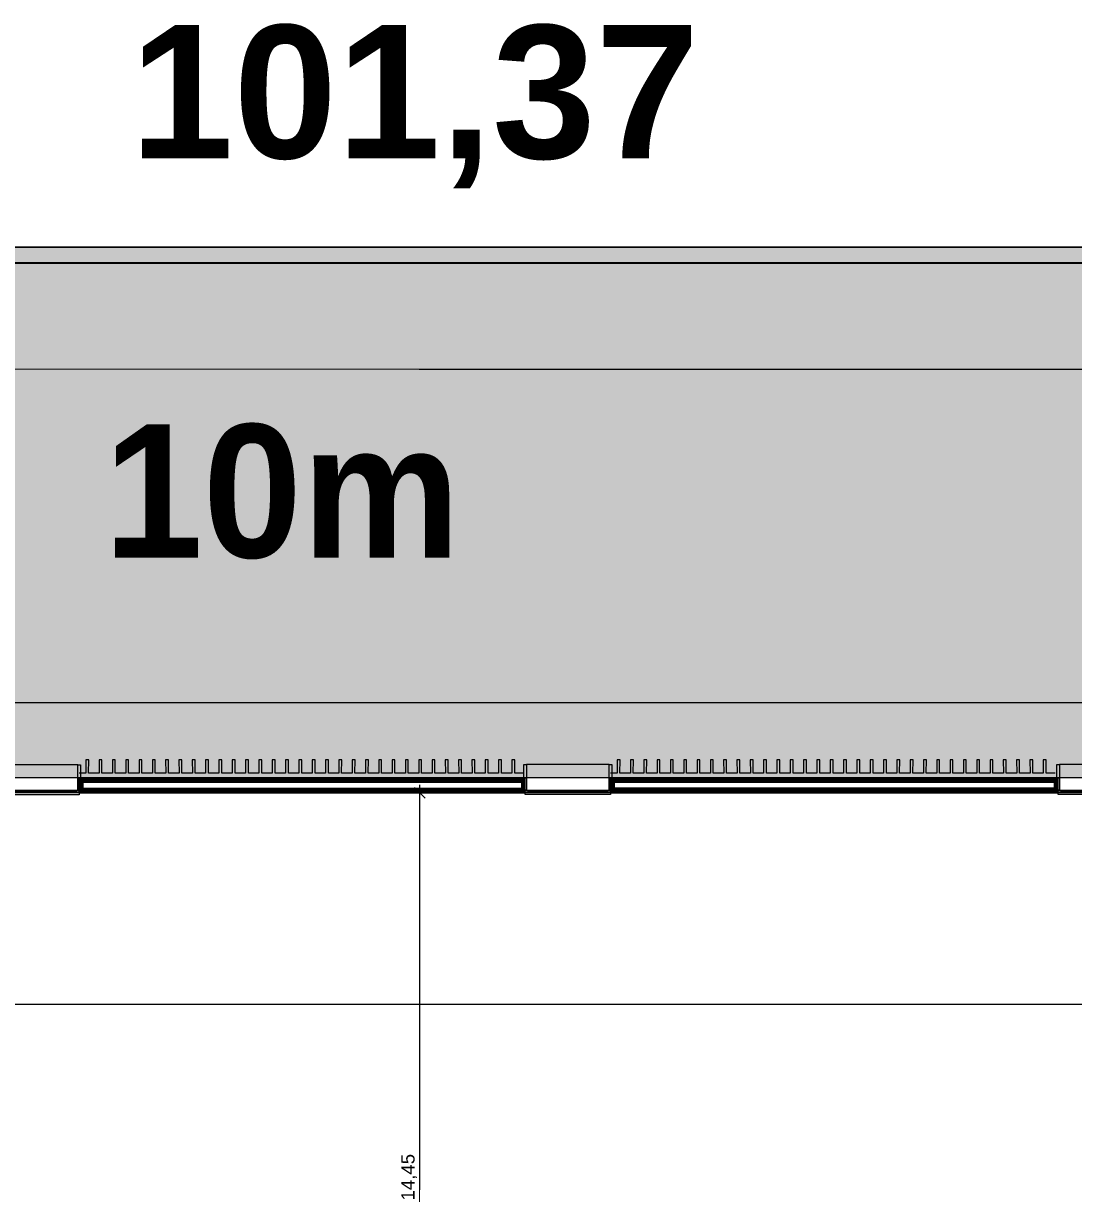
# Model space of a CAD drawing. Header units: millimetres. Extents: x -284281 to 1648660, y -821378 to -151356.
# Drawn here: x 196087 to 215810, y -180983 to -159236 of the extents above; entities that cross this region are included whole.
import ezdxf

# ---------------------------------------------------------------- set-up
doc = ezdxf.new("R2010")
doc.units = ezdxf.units.MM
doc.header["$MEASUREMENT"] = 0
doc.set_wipeout_variables(frame=1)
doc.linetypes.add('Traits', pattern=[282.222223, 141.111112, -141.111112])
doc.linetypes.add('Wipeout_Contour', pattern=[1000, 0, -1000])
for name, color, linetype in [('Cotations - 1_100', 7, 'Continuous'), ('Divers - Dessin général', 7, 'Continuous'), ('Fenêtres ARCHICAD', 7, 'Continuous'), ('Hachure', 7, 'Continuous'), ('Nouveau_0', 7, 'Continuous'), ('Sols_ Dalles', 7, 'Continuous'), ('TopoAlt', 7, 'Continuous')]:
    doc.layers.add(name, color=color, linetype=linetype)
doc.styles.add('STYLE_GENERE_2', font='arial.ttf')
doc.styles.add('STYLE_GENERE_3', font='arialbd.ttf')
doc.styles.add('STYLE_GENERE_4', font='AGENCYB.TTF')
doc.dimstyles.new('STYLE_GENERE__1', dxfattribs={"dimtxt": 250, "dimasz": 190, "dimexe": 0.18, "dimexo": 0.0625, "dimgap": 0, "dimtad": 1, "dimtih": 1, "dimtoh": 1, "dimlfac": 0.001, "dimzin": 0, "dimdsep": 46, "dimtxsty": 'STYLE_GENERE_2', "dimblk": 'ARROWHEAD_6', "dimblk1": 'ARROWHEAD_6', "dimblk2": 'ARROWHEAD_6', "dimcen": 0.09, "dimse1": 1, "dimse2": 1, "dimclrd": 7, "dimclre": 7, "dimclrt": 7, "dimazin": 0, "dimtfac": 1, "dimtdec": 4, "dimtmove": 0, "dimatfit": 3, "dimfxl": 1, "dimtolj": 1, "dimtzin": 0, "dimarcsym": 0})
doc.dimstyles.new('STYLE_GENERE__2', dxfattribs={"dimtxt": 250, "dimasz": 190, "dimexe": 0.18, "dimexo": 0.0625, "dimgap": 0, "dimtad": 1, "dimlfac": 0.001, "dimzin": 0, "dimdsep": 46, "dimtxsty": 'STYLE_GENERE_2', "dimblk": 'ARROWHEAD_6', "dimblk1": 'ARROWHEAD_6', "dimblk2": 'ARROWHEAD_6', "dimcen": 0.09, "dimse1": 1, "dimse2": 1, "dimclrd": 7, "dimclre": 7, "dimclrt": 7, "dimazin": 0, "dimtfac": 1, "dimtdec": 4, "dimtmove": 0, "dimatfit": 3, "dimfxl": 1, "dimtolj": 1, "dimtzin": 0, "dimarcsym": 0})
pattern_1 = [(45, (0, 175), (-55.68466, 55.68466), [0, -52.5, 0, -78.75]), (110, (175, 175), (74.000794, 26.934086), [0, -38.5, 0, -66.5])]
pattern_2 = [(45, (0, 0), (-7.0710678, 7.0710678), [])]

# ---------------------------------------------------------------- blocks, each defined once
blk = doc.blocks.new('Dalle_15_1', base_point=(153176, -163719))
at = {"linetype": 'Continuous', "lineweight": 0, "true_color": 0x90b349}
blk.add_hatch(color=55, dxfattribs=at).paths.add_polyline_path([(153176, -163719), (153156, -271725), (155117, -271706), (155135, -165720), (251905, -165737), (251887, -265587), (253887, -265588), (253906, -163738)])
at = {"color": 7, "linetype": 'Continuous', "lineweight": 5, "flags": 128}
blk.add_lwpolyline([(153176, -163719), (153156, -271725), (155117, -271706), (155135, -165720), (251905, -165737), (251887, -265587), (253887, -265588), (253906, -163738)], close=True, dxfattribs=at)
blk = doc.blocks.new('Fenêtre 25')
at = {"layer": 'Fenêtres ARCHICAD', "color": 7, "linetype": 'Continuous', "lineweight": 5}
for p, q in [((-800, 0), (-800, 33)), ((-800, 33), (800, 33)), ((800, 33), (800, 0)), ((-800, -30), (800, -30)), ((-800, -280), (-800, -50)), ((-800, -50), (-775, -50)), ((-800, -195), (-800, -265)), ((-800, -195), (-800, -265)), ((-800, -195), (-800, -265)), ((-800, -195), (-800, -265)), ((-775, -50), (-775, -280)), ((775, -280), (775, -50)), ((775, -50), (800, -50)), ((800, -50), (800, -280)), ((800, -195), (800, -265)), ((800, -195), (800, -265)), ((800, -195), (800, -265)), ((800, -195), (800, -265)), ((-825, -530), (-825, -280)), ((-825, -280), (-775, -280)), ((-825, -280), (-800, -280)), ((-825, -280), (-800, -280)), ((-800, -265), (-800, -280)), ((-800, -265), (-800, -280)), ((-775, -280), (-800, -280)), ((-775, -280), (-775, -530)), ((800, -280), (775, -280)), ((775, -280), (825, -280)), ((775, -530), (775, -280)), ((800, -265), (800, -280)), ((800, -265), (800, -280)), ((800, -280), (825, -280)), ((800, -280), (825, -280)), ((825, -280), (825, -530)), ((-775, -530), (-825, -530)), ((-775, -530), (775, -530)), ((825, -530), (775, -530))]:
    blk.add_line(p, q, dxfattribs=at)
at = {"layer": 'Fenêtres ARCHICAD', "color": 7, "linetype": 'Traits', "lineweight": 5}
blk.add_line((-800, 0), (800, 0), dxfattribs=at)
at = {"color": 254, "linetype": 'Wipeout_Contour', "lineweight": 0, "ltscale": 3003.33026}
blk.add_wipeout([(-750, 0), (-750, -50), (750, -50), (750, 0)], dxfattribs=at).dxf.layer = 'Fenêtres ARCHICAD'
at = {"layer": 'Fenêtres ARCHICAD', "color": 7, "linetype": 'Continuous', "lineweight": 5}
for p, q in [((-800, 0), (-750, 0)), ((-800, 0), (-800, -15)), ((-800, 0), (-800, -15)), ((-750, 0), (-750, -50)), ((-750, 0), (750, 0)), ((750, -50), (750, 0)), ((750, 0), (800, 0)), ((800, 0), (800, -15)), ((800, 0), (800, -15)), ((-800, -15), (-800, -50)), ((-800, -15), (-800, -50)), ((-750, -50), (-800, -50)), ((-800, -50), (-800, -85)), ((-800, -50), (-800, -85)), ((-800, -85), (-800, -195)), ((-800, -85), (-800, -195)), ((-800, -85), (-800, -195)), ((-800, -85), (-800, -195)), ((-750, -25), (750, -25)), ((750, -50), (-750, -50)), ((800, -50), (750, -50)), ((800, -15), (800, -50)), ((800, -15), (800, -50)), ((800, -50), (800, -85)), ((800, -50), (800, -85)), ((800, -85), (800, -195)), ((800, -85), (800, -195)), ((800, -85), (800, -195)), ((800, -85), (800, -195))]:
    blk.add_line(p, q, dxfattribs=at)
blk = doc.blocks.new('Mur_1_1', base_point=(162861, -173411))
at = {"color": 254, "linetype": 'Wipeout_Contour', "lineweight": 0, "ltscale": 1062911.19601366}
blk.add_wipeout([(197139, -173404), (197139, -173419), (205514, -173418), (205514, -173403)], dxfattribs=at)
at = {"color": 254, "linetype": 'Wipeout_Contour', "lineweight": 0, "ltscale": 1093482.542551744}
blk.add_wipeout([(207114, -173402), (207114, -173417), (215514, -173416), (215514, -173401)], dxfattribs=at)
at = {"linetype": 'Continuous', "lineweight": 5, "true_color": 0x5f5f5f}
h = blk.add_hatch(dxfattribs=at)
h.set_pattern_fill('ENDUIT_0001', color=251, style=0, pattern_type=2)
h.set_pattern_definition(pattern_1)
h.paths.add_polyline_path([(197139, -173404), (197139, -173419), (205514, -173418), (205514, -173403)])
h = blk.add_hatch(dxfattribs=at)
h.set_pattern_fill('ENDUIT_0001', color=251, style=0, pattern_type=2)
h.set_pattern_definition(pattern_1)
h.paths.add_polyline_path([(207114, -173402), (207114, -173417), (215514, -173416), (215514, -173401)])
at = {"color": 254, "linetype": 'Wipeout_Contour', "lineweight": 0, "ltscale": 1063021.257097758}
blk.add_wipeout([(197139, -173419), (197209, -173489), (205444, -173488), (205514, -173418)], dxfattribs=at)
at = {"color": 254, "linetype": 'Wipeout_Contour', "lineweight": 0, "ltscale": 1093589.574565493}
blk.add_wipeout([(207114, -173417), (207184, -173487), (215444, -173486), (215514, -173416)], dxfattribs=at)
at = {"linetype": 'Continuous', "lineweight": 5, "true_color": 0x5f5f5f}
h = blk.add_hatch(dxfattribs=at)
h.set_pattern_fill('BRIQUES_TERRE_CUITE__INT_97', color=251, style=0, pattern_type=2)
h.set_pattern_definition(pattern_2)
h.paths.add_polyline_path([(197139, -173419), (197209, -173489), (205444, -173488), (205514, -173418)])
h = blk.add_hatch(dxfattribs=at)
h.set_pattern_fill('BRIQUES_TERRE_CUITE__INT_97', color=251, style=0, pattern_type=2)
h.set_pattern_definition(pattern_2)
h.paths.add_polyline_path([(207114, -173417), (207184, -173487), (215444, -173486), (215514, -173416)])
at = {"color": 254, "linetype": 'Wipeout_Contour', "lineweight": 0, "ltscale": 1063255.415114869}
blk.add_wipeout([(197209, -173489), (197209, -173599), (205444, -173598), (205444, -173488)], dxfattribs=at)
at = {"color": 254, "linetype": 'Wipeout_Contour', "lineweight": 0, "ltscale": 1093817.236168705}
blk.add_wipeout([(207184, -173487), (207184, -173597), (215444, -173596), (215444, -173486)], dxfattribs=at)
at = {"color": 254, "linetype": 'Wipeout_Contour', "lineweight": 0, "ltscale": 1063603.489862173}
blk.add_wipeout([(205514, -173668), (197139, -173669), (197139, -173684), (205514, -173683)], dxfattribs=at)
at = {"color": 254, "linetype": 'Wipeout_Contour', "lineweight": 0, "ltscale": 1094155.492555853}
blk.add_wipeout([(215514, -173666), (207114, -173667), (207114, -173682), (215514, -173681)], dxfattribs=at)
at = {"linetype": 'Continuous', "lineweight": 5, "true_color": 0x5f5f5f}
h = blk.add_hatch(dxfattribs=at)
h.set_pattern_fill('ENDUIT_0001', color=251, style=0, pattern_type=2)
h.set_pattern_definition(pattern_1)
h.paths.add_polyline_path([(205514, -173668), (197139, -173669), (197139, -173684), (205514, -173683)])
h = blk.add_hatch(dxfattribs=at)
h.set_pattern_fill('ENDUIT_0001', color=251, style=0, pattern_type=2)
h.set_pattern_definition(pattern_1)
h.paths.add_polyline_path([(215514, -173666), (207114, -173667), (207114, -173682), (215514, -173681)])
at = {"color": 254, "linetype": 'Wipeout_Contour', "lineweight": 0, "ltscale": 1063492.427078148}
blk.add_wipeout([(205514, -173598), (197139, -173599), (197139, -173669), (205514, -173668)], dxfattribs=at)
at = {"color": 254, "linetype": 'Wipeout_Contour', "lineweight": 0, "ltscale": 1094047.53148523}
blk.add_wipeout([(215514, -173596), (207114, -173597), (207114, -173667), (215514, -173666)], dxfattribs=at)
at = {"linetype": 'Continuous', "lineweight": 5, "true_color": 0x5f5f5f}
h = blk.add_hatch(dxfattribs=at)
h.set_pattern_fill('BRIQUES_TERRE_CUITE__INT_97', color=251, style=0, pattern_type=2)
h.set_pattern_definition(pattern_2)
h.paths.add_polyline_path([(205514, -173598), (197139, -173599), (197139, -173669), (205514, -173668)])
h = blk.add_hatch(dxfattribs=at)
h.set_pattern_fill('BRIQUES_TERRE_CUITE__INT_97', color=251, style=0, pattern_type=2)
h.set_pattern_definition(pattern_2)
h.paths.add_polyline_path([(215514, -173596), (207114, -173597), (207114, -173667), (215514, -173666)])
at = {"color": 254, "linetype": 'Wipeout_Contour', "lineweight": 0, "ltscale": 1050631.983273027}
blk.add_wipeout([(197209, -173489), (197139, -173419), (197139, -173599), (197209, -173599)], dxfattribs=at)
at = {"color": 254, "linetype": 'Wipeout_Contour', "lineweight": 0, "ltscale": 1075789.783057983}
blk.add_wipeout([(205444, -173488), (205444, -173598), (205514, -173598), (205514, -173418)], dxfattribs=at)
at = {"color": 254, "linetype": 'Wipeout_Contour', "lineweight": 0, "ltscale": 1080901.178041523}
blk.add_wipeout([(207184, -173487), (207114, -173417), (207114, -173597), (207184, -173597)], dxfattribs=at)
at = {"color": 254, "linetype": 'Wipeout_Contour', "lineweight": 0, "ltscale": 1106646.625288181}
blk.add_wipeout([(215444, -173486), (215444, -173596), (215514, -173596), (215514, -173416)], dxfattribs=at)
at = {"linetype": 'Continuous', "lineweight": 5, "true_color": 0x5f5f5f}
h = blk.add_hatch(dxfattribs=at)
h.set_pattern_fill('BRIQUES_TERRE_CUITE__INT_97', color=251, style=0, pattern_type=2)
h.set_pattern_definition(pattern_2)
h.paths.add_polyline_path([(197209, -173489), (197139, -173419), (197139, -173599), (197209, -173599)])
h = blk.add_hatch(dxfattribs=at)
h.set_pattern_fill('BRIQUES_TERRE_CUITE__INT_97', color=251, style=0, pattern_type=2)
h.set_pattern_definition(pattern_2)
h.paths.add_polyline_path([(205444, -173488), (205444, -173598), (205514, -173598), (205514, -173418)])
h = blk.add_hatch(dxfattribs=at)
h.set_pattern_fill('BRIQUES_TERRE_CUITE__INT_97', color=251, style=0, pattern_type=2)
h.set_pattern_definition(pattern_2)
h.paths.add_polyline_path([(207184, -173487), (207114, -173417), (207114, -173597), (207184, -173597)])
h = blk.add_hatch(dxfattribs=at)
h.set_pattern_fill('BRIQUES_TERRE_CUITE__INT_97', color=251, style=0, pattern_type=2)
h.set_pattern_definition(pattern_2)
h.paths.add_polyline_path([(215444, -173486), (215444, -173596), (215514, -173596), (215514, -173416)])
at = {"color": 7, "linetype": 'Continuous', "lineweight": 5}
for p, q in [((197164, -173404), (197139, -173404)), ((197139, -173419), (197139, -173404)), ((205514, -173418), (197139, -173419)), ((197139, -173489), (197139, -173419)), ((197139, -173489), (197139, -173419)), ((197139, -173599), (197139, -173489)), ((197139, -173599), (197139, -173489)), ((205444, -173488), (197209, -173489)), ((197209, -173489), (197209, -173599)), ((205444, -173488), (205444, -173598)), ((205514, -173403), (205489, -173403)), ((205514, -173418), (205514, -173403)), ((205514, -173488), (205514, -173418)), ((205514, -173488), (205514, -173418)), ((205514, -173598), (205514, -173488)), ((205514, -173598), (205514, -173488)), ((207139, -173402), (207114, -173402)), ((207114, -173417), (207114, -173402)), ((215514, -173416), (207114, -173417)), ((207114, -173487), (207114, -173417)), ((207114, -173487), (207114, -173417)), ((207114, -173597), (207114, -173487)), ((207114, -173597), (207114, -173487)), ((215444, -173486), (207184, -173487)), ((207184, -173487), (207184, -173597)), ((215444, -173486), (215444, -173596)), ((215514, -173401), (215489, -173401)), ((215514, -173416), (215514, -173401)), ((215514, -173486), (215514, -173416)), ((215514, -173486), (215514, -173416)), ((215514, -173596), (215514, -173486)), ((215514, -173596), (215514, -173486)), ((197139, -173634), (197139, -173599)), ((197139, -173669), (197139, -173634)), ((197139, -173669), (205514, -173668)), ((197139, -173684), (197139, -173669)), ((205444, -173598), (197209, -173599)), ((205514, -173633), (205514, -173598)), ((205514, -173668), (205514, -173633)), ((205514, -173683), (205514, -173668)), ((207114, -173632), (207114, -173597)), ((207114, -173667), (207114, -173632)), ((207114, -173667), (215514, -173666)), ((207114, -173682), (207114, -173667)), ((215444, -173596), (207184, -173597)), ((215514, -173631), (215514, -173596)), ((215514, -173666), (215514, -173631)), ((215514, -173681), (215514, -173666))]:
    blk.add_line(p, q, dxfattribs=at)
at = {"color": 7, "linetype": 'Continuous', "lineweight": 5, "flags": 128}
for points in [[(205514, -173403), (197139, -173404)], [(215514, -173401), (207114, -173402)], [(197139, -173684), (205514, -173683)], [(207114, -173682), (215514, -173681)]]:
    blk.add_lwpolyline(points, dxfattribs=at)
at = {"layer": 'Fenêtres ARCHICAD', "color": 7, "linetype": 'Continuous', "lineweight": 5, "zscale": 1000, "rotation": 180.0105654490006}
for p in [(196339, -173684), (206314, -173683), (216314, -173681)]:
    blk.add_blockref('Fenêtre 25', p, dxfattribs=at)
blk = doc.blocks.new('Mur_53_1', base_point=(152836, -163438))
at = {"layer": 'TopoAlt', "color": 211, "linetype": 'Continuous', "lineweight": 5, "true_color": 0xfe55ff, "flags": 128}
for points in [[(254206, -163438), (153136, -163438)], [(153136, -163738), (253906, -163738)]]:
    blk.add_lwpolyline(points, dxfattribs=at)
blk = doc.blocks.new('Tôle profilée 25')
at = {"color": 7, "linetype": 'Continuous', "lineweight": 5}
for p, q in [((0, 8347.3), (0, 8176.5)), ((-250, 8177.5), (-250, 8150)), ((0, 8176.5), (-250, 8177.5)), ((-250, 8150), (-250, 8122.5)), ((-250, 8122.5), (0, 8123.5)), ((0, 8123.5), (0, 7926.5)), ((-250, 7927.5), (-250, 7900)), ((0, 7926.5), (-250, 7927.5)), ((-250, 7900), (-250, 7872.5)), ((-250, 7872.5), (0, 7873.5)), ((0, 7873.5), (0, 7676.5)), ((-250, 7677.5), (-250, 7650)), ((0, 7676.5), (-250, 7677.5)), ((-250, 7650), (-250, 7622.5)), ((-250, 7622.5), (0, 7623.5)), ((0, 7623.5), (0, 7426.5)), ((-250, 7427.5), (-250, 7400)), ((0, 7426.5), (-250, 7427.5)), ((-250, 7400), (-250, 7372.5)), ((-250, 7372.5), (0, 7373.5)), ((-250, 7177.5), (-250, 7150)), ((0, 7176.5), (-250, 7177.5)), ((0, 7373.5), (0, 7176.5)), ((-250, 7150), (-250, 7122.5)), ((-250, 7122.5), (0, 7123.5)), ((0, 7123.5), (0, 6926.5)), ((-250, 6927.5), (-250, 6900)), ((0, 6926.5), (-250, 6927.5)), ((-250, 6900), (-250, 6872.5)), ((-250, 6872.5), (0, 6873.5)), ((0, 6873.5), (0, 6676.5)), ((-250, 6677.5), (-250, 6650)), ((0, 6676.5), (-250, 6677.5)), ((-250, 6650), (-250, 6622.5)), ((-250, 6622.5), (0, 6623.5)), ((0, 6623.5), (0, 6426.5)), ((-250, 6427.5), (-250, 6400)), ((0, 6426.5), (-250, 6427.5)), ((-250, 6400), (-250, 6372.5)), ((-250, 6372.5), (0, 6373.5)), ((0, 6373.5), (0, 6176.5)), ((-250, 6177.5), (-250, 6150)), ((0, 6176.5), (-250, 6177.5)), ((-250, 6150), (-250, 6122.5)), ((-250, 6122.5), (0, 6123.5)), ((0, 6123.5), (0, 5926.5)), ((-250, 5927.5), (-250, 5900)), ((0, 5926.5), (-250, 5927.5)), ((-250, 5900), (-250, 5872.5)), ((-250, 5872.5), (0, 5873.5)), ((0, 5873.5), (0, 5676.5)), ((-250, 5677.5), (-250, 5650)), ((0, 5676.5), (-250, 5677.5)), ((-250, 5650), (-250, 5622.5)), ((-250, 5622.5), (0, 5623.5)), ((0, 5623.5), (0, 5426.5)), ((-250, 5427.5), (-250, 5400)), ((0, 5426.5), (-250, 5427.5)), ((-250, 5400), (-250, 5372.5)), ((-250, 5372.5), (0, 5373.5)), ((0, 5373.5), (0, 5176.5)), ((-250, 5177.5), (-250, 5150)), ((0, 5176.5), (-250, 5177.5)), ((-250, 5150), (-250, 5122.5)), ((-250, 5122.5), (0, 5123.5)), ((0, 5123.5), (0, 4926.5)), ((-250, 4927.5), (-250, 4900)), ((0, 4926.5), (-250, 4927.5)), ((-250, 4900), (-250, 4872.5)), ((-250, 4872.5), (0, 4873.5)), ((0, 4873.5), (0, 4676.5)), ((-250, 4677.5), (-250, 4650)), ((0, 4676.5), (-250, 4677.5)), ((-250, 4650), (-250, 4622.5)), ((-250, 4622.5), (0, 4623.5)), ((0, 4623.5), (0, 4426.5)), ((-250, 4427.5), (-250, 4400)), ((0, 4426.5), (-250, 4427.5)), ((-250, 4400), (-250, 4372.5)), ((-250, 4372.5), (0, 4373.5)), ((0, 4373.5), (0, 4176.5)), ((-250, 4177.5), (-250, 4150)), ((0, 4176.5), (-250, 4177.5)), ((-250, 4150), (-250, 4122.5)), ((-250, 4122.5), (0, 4123.5)), ((-250, 3927.5), (-250, 3900)), ((0, 3926.5), (-250, 3927.5)), ((0, 4123.5), (0, 3926.5)), ((-250, 3900), (-250, 3872.5)), ((-250, 3872.5), (0, 3873.5)), ((0, 3873.5), (0, 3676.5)), ((-250, 3677.5), (-250, 3650)), ((0, 3676.5), (-250, 3677.5)), ((-250, 3650), (-250, 3622.5)), ((-250, 3622.5), (0, 3623.5)), ((0, 3623.5), (0, 3426.5)), ((-250, 3427.5), (-250, 3400)), ((0, 3426.5), (-250, 3427.5)), ((-250, 3400), (-250, 3372.5)), ((-250, 3372.5), (0, 3373.5)), ((0, 3373.5), (0, 3176.5)), ((-250, 3177.5), (-250, 3150)), ((0, 3176.5), (-250, 3177.5)), ((-250, 3150), (-250, 3122.5)), ((-250, 3122.5), (0, 3123.5)), ((0, 3123.5), (0, 2926.5)), ((-250, 2927.5), (-250, 2900)), ((0, 2926.5), (-250, 2927.5)), ((-250, 2900), (-250, 2872.5)), ((-250, 2872.5), (0, 2873.5)), ((0, 2873.5), (0, 2676.5)), ((-250, 2677.5), (-250, 2650)), ((0, 2676.5), (-250, 2677.5)), ((-250, 2650), (-250, 2622.5)), ((-250, 2622.5), (0, 2623.5)), ((0, 2623.5), (0, 2426.5)), ((-250, 2427.5), (-250, 2400)), ((0, 2426.5), (-250, 2427.5)), ((-250, 2400), (-250, 2372.5)), ((-250, 2372.5), (0, 2373.5)), ((-250, 2177.5), (-250, 2150)), ((0, 2176.5), (-250, 2177.5)), ((0, 2373.5), (0, 2176.5)), ((-250, 2150), (-250, 2122.5)), ((-250, 2122.5), (0, 2123.5)), ((0, 2123.5), (0, 1926.5)), ((-250, 1927.5), (-250, 1900)), ((0, 1926.5), (-250, 1927.5)), ((-250, 1900), (-250, 1872.5)), ((-250, 1872.5), (0, 1873.5)), ((0, 1873.5), (0, 1676.5)), ((-250, 1677.5), (-250, 1650)), ((0, 1676.5), (-250, 1677.5)), ((-250, 1650), (-250, 1622.5)), ((-250, 1622.5), (0, 1623.5)), ((0, 1623.5), (0, 1426.5)), ((-250, 1427.5), (-250, 1400)), ((0, 1426.5), (-250, 1427.5)), ((-250, 1400), (-250, 1372.5)), ((-250, 1372.5), (0, 1373.5)), ((0, 1373.5), (0, 1176.5)), ((-250, 1177.5), (-250, 1150)), ((0, 1176.5), (-250, 1177.5)), ((-250, 1150), (-250, 1122.5)), ((-250, 1122.5), (0, 1123.5)), ((0, 1123.5), (0, 926.5)), ((-250, 927.5), (-250, 900)), ((0, 926.5), (-250, 927.5)), ((-250, 900), (-250, 872.5)), ((-250, 872.5), (0, 873.5)), ((0, 873.5), (0, 676.5)), ((-250, 677.5), (-250, 650)), ((0, 676.5), (-250, 677.5)), ((-250, 650), (-250, 622.5)), ((-250, 622.5), (0, 623.5)), ((0, 623.5), (0, 426.5)), ((-250, 427.5), (-250, 400)), ((0, 426.5), (-250, 427.5)), ((-250, 400), (-250, 372.5)), ((-250, 372.5), (0, 373.5)), ((0, 373.5), (0, 176.5)), ((-250, 177.5), (-250, 150)), ((0, 176.5), (-250, 177.5)), ((-250, 150), (-250, 122.5)), ((-250, 122.5), (0, 123.5)), ((0, 123.5), (0, 0))]:
    blk.add_line(p, q, dxfattribs=at)
blk = doc.blocks.new('*D468')
at = {"layer": 'Cotations - 1_100', "color": 7, "linetype": 'Continuous', "lineweight": 5, "transparency": 16777216}
for p, q in [((163141, -177833), (163141, -177458)), ((218926, -177833), (218926, -177458)), ((163241, -177546), (163041, -177746)), ((163141, -177646), (218926, -177646)), ((219026, -177546), (218826, -177746))]:
    blk.add_line(p, q, dxfattribs=at)
at = {"layer": 'Cotations - 1_100', "color": 7, "lineweight": 5, "transparency": 16777216, "char_height": 250, "attachment_point": 7, "style": 'STYLE_GENERE_2'}
for s, insert in [('\\A1;{\\pql;\\fArial|b0|i0|c0|p38;55,78}', (190273, -177596)), ('\\A1;{\\pql;\\fArial|b0|i0|c0|p38;0,58}', (218160, -177596))]:
    blk.add_mtext(s, dxfattribs=dict(at, insert=insert))
blk = doc.blocks.new('ARROWHEAD_6')
at = {"color": 0, "linetype": 'Continuous', "lineweight": 0}
for p, q in [((0, 0), (-1, 0)), ((-0.5, -0.5), (0.5, 0.5))]:
    blk.add_line(p, q, dxfattribs=at)
blk = doc.blocks.new('*D489')
at = {"layer": 'Cotations - 1_100', "color": 7, "linetype": 'Continuous', "lineweight": 5, "transparency": 16777216}
for p, q in [((203531, -173683), (203531, -173533)), ((203718, -173683), (203343, -173683)), ((203631, -173783), (203431, -173583)), ((203531, -188131), (203531, -173683)), ((203431, -188031), (203631, -188231)), ((203718, -188131), (203343, -188131)), ((203531, -188281), (203531, -188131))]:
    blk.add_line(p, q, dxfattribs=at)
at = {"layer": 'Cotations - 1_100', "color": 7, "lineweight": 5, "transparency": 16777216, "insert": (203481, -181334), "char_height": 250, "attachment_point": 7, "rotation": 90, "style": 'STYLE_GENERE_2'}
blk.add_mtext('\\A1;{\\pql;\\fArial|b0|i0|c0|p38;14,45}', dxfattribs=at)

msp = doc.modelspace()

# ---------------------------------------------------------------- hatches: boundary and pattern name
at = {"linetype": 'Continuous', "lineweight": 0, "true_color": 0x6f6f6f}
h = msp.add_hatch(color=8, dxfattribs=at)
h.paths.add_polyline_path([(141848.4421, -295062.57111), (269220.82107, -293826.86817), (269220.82107, -270902.73426), (268763.04853, -270902.73426), (254213.59981, -271040.57524), (254213.59981, -163437.63526), (153156.19977, -163437.63526), (153156.19977, -271040.57524), (153182.9625, -271040.57014), (153183.14559, -272000.51417, -0.4094273642), (149183.68145, -275935.04226), (141848.4421, -275935.04226)])
h.paths.add_polyline_path([(158435.58359, -260639.95299), (155145.58359, -260639.95299), (155145.58359, -248364.9528), (155145.58359, -243089.97435), (155145.58359, -242189.97435), (158435.58359, -242189.97435)], flags=0)
h.paths.add_polyline_path([(161503.43335, -171995.57011), (161503.43335, -193810.57122), (161503.43335, -230015.57011), (161503.43335, -260810.57129), (196775.04197, -260810.57129), (196775.04197, -222495.57011), (186955.54197, -222495.57011), (186955.54197, -218295.57011), (196754.55038, -218295.57011), (196754.55038, -208495.57004), (196754.55038, -204495.57011), (193355.54197, -204495.57011), (193355.54197, -195161.53481), (195576.03357, -195161.53481), (195576.03357, -189810.57129), (217850.06795, -189810.57129), (217850.06795, -262266.88531), (245610.04479, -262266.88531), (245610.04479, -253395.57129), (245626.03357, -253395.57129), (246426.03357, -253395.57129), (247826.03357, -253395.57129), (247826.03357, -248005.57129), (247826.03357, -246605.57129), (245626.03357, -246605.57129), (245610.04479, -246605.57129), (245610.04479, -171995.57011), (212806.27958, -171995.57011)], flags=0)
h.paths.add_polyline_path([(162737.04244, -269433.91257, -0.0903186603), (162858.77258, -268727.62319, -0.2014487277), (163912.63869, -267592.73981, -0.1042114453), (164718.00561, -267415.05524), (165317.97869, -267409.37112, -0.1040446075), (166125.35422, -267571.24421, -0.2382554567), (167284.25653, -268953.31764, -0.0551886218), (167336.83602, -269390.33428), (167338.93075, -269611.43843), (167351.04633, -270890.26697), (167092.5827, -271892.76052, -0.2679491924), (165370.08316, -272909.1243), (164770.11009, -272914.80843, -0.1937174639), (163379.25202, -272370.18517, -0.0705687558), (163028.66346, -271931.26196, -0.1316524976), (162751.25276, -270933.84526)], flags=0)
h.paths.add_polyline_path([(175327.75206, -275599.00212, -0.4157910988), (173316.98603, -273599.0311), (173316.98603, -273452.05237), (173330.48786, -267377.82411, -0.3805567013), (175316.98603, -265609.82626), (175394.71409, -265609.82626), (175394.71409, -270609.82626), (190394.71409, -270609.82626), (190394.71409, -265609.82626), (195356.19118, -265609.82626, -0.4142135624), (196856.19118, -267109.82626), (196856.19118, -273660.69924, -0.3455016121), (195137.28541, -275433.43196)], flags=0)
h.paths.add_polyline_path([(205510.09252, -271504.08297, -0.1344739343), (205230.94767, -270484.93746), (205230.94767, -268984.93746, -0.4142135624), (207230.94767, -266984.93746), (207830.94767, -266984.93746, -0.4142135624), (209830.94767, -268984.93746), (209830.94767, -270484.93746, -0.1288203455), (209574.03043, -271465.58136, -0.2709362909), (207830.94767, -272484.93746), (207230.94767, -272484.93746, -0.2649799965)], flags=0)
h.paths.add_polyline_path([(217862.68721, -273329.32486), (217869.94938, -267730.33623, -0.0985615086), (218100.71805, -266943.72092), (218117.68082, -266951.54513, -0.2588490016), (219955.479, -265605.82722), (219953.14148, -265587.29374), (220637.56856, -265587.29374), (220637.56856, -265687.29374), (220637.56856, -270687.29374), (250537.56856, -270687.29374), (250537.56856, -265687.29374), (252208.00356, -265687.29374), (254186.29382, -265687.29374), (254186.29382, -267687.29374), (254186.29382, -271062.25464, 0.001345761), (254186.3228, -271073.02067), (254197.20856, -273095.23292, -0.4142135624), (252208.00356, -275105.96997), (243484.53401, -275105.96997, -0.0051889555), (243431.43827, -275116.10287), (235447.992, -275196.19066), (220071.01237, -275253.23979, -0.3865533313), (217873.0891, -273475.38502, -0.0251892193)], flags=0)
at = {"linetype": 'Continuous', "lineweight": 0, "true_color": 0x90b349}
msp.add_hatch(color=55, dxfattribs=at).paths.add_polyline_path([(153135.73629, -163719.4882), (153116.29773, -271660.98042), (155116.2977, -271661.34059), (155135.37608, -165719.84833), (251905.26212, -165737.27506), (251887.35693, -265587.29374), (253887.35689, -265587.6539), (253905.62225, -163737.63526)])
at = {"layer": 'Sols_ Dalles', "linetype": 'Continuous', "lineweight": 0, "true_color": 0x2e271c}
msp.add_hatch(color=250, dxfattribs=at).paths.add_polyline_path([(161503.43335, -171995.57011), (161503.43335, -230015.57011), (161503.43335, -260810.57129), (196775.04197, -260810.57129), (196775.04197, -260795.57129), (196775.04197, -258649.98223), (196775.04197, -258010.55782), (196775.04197, -222495.57011), (186955.54197, -222495.57011), (186955.54197, -218295.57011), (196754.55038, -218295.57011), (196754.55038, -204495.57011), (193355.54197, -204495.57011), (193355.54197, -195161.53481), (195576.03357, -195161.53481), (195576.03357, -189810.57129), (217805.54197, -189810.57129), (217805.54197, -253395.57011), (217805.54197, -253415.57129), (219205.54197, -253415.57129), (219205.54197, -253395.57011), (219205.54197, -188410.57129), (191955.54197, -188410.57129), (191955.54197, -190035.07573), (194140.4759, -190023.06089), (194160.9675, -193749.51998), (191976.03357, -193761.53481), (191955.54197, -200380.57011), (191955.54197, -205895.57011), (195354.55038, -205895.57011), (195354.55038, -216895.57011), (185555.54197, -216895.57011), (185555.54197, -223895.57011), (195354.55038, -223895.57011), (195354.55038, -258649.98223), (195354.55038, -259410.57129), (163990.22193, -259410.57129), (162860.68142, -259410.57129), (162860.68142, -231415.57011), (162860.68142, -173395.57011), (244226.03357, -173395.57011), (244226.03357, -248005.57129), (245626.03357, -248005.57129), (246426.03357, -248005.57129), (246426.03357, -251817.03038), (245610.04479, -251817.03038), (244211.03357, -251817.03038), (244211.03357, -253395.57129), (246426.03357, -253395.57129), (247826.03357, -253395.57129), (247826.03357, -248005.57129), (247826.03357, -246605.57129), (245626.03357, -246605.57129), (245626.03357, -171995.57011)])

# ---------------------------------------------------------------- linework, layer by layer
at = {"color": 9, "linetype": 'Continuous', "lineweight": 5}
msp.add_lwpolyline([(149183.68145, -275935.04226), (141848.4421, -275935.04226), (141848.4421, -295062.57111), (269220.82107, -293826.86817), (269220.82107, -270902.73426), (268763.04853, -270902.73426), (254213.59981, -271040.57524), (254213.59981, -163437.63526), (153163.039, -163437.63526), (153163.039, -271040.57524), (153156.19977, -271040.57524), (153156.38287, -272000.51928), (153183.14559, -272000.51417, -0.4094273642)], format="xyb", close=True, dxfattribs=at)
at = {"color": 7, "linetype": 'Continuous', "lineweight": 5}
msp.add_lwpolyline([(153135.73629, -163719.4882), (153116.29773, -271660.98042), (155116.2977, -271661.34059), (155135.37608, -165719.84833), (251905.26212, -165737.27506), (251887.35693, -265587.29374), (253887.35689, -265587.6539), (253905.62225, -163737.63526)], close=True, dxfattribs=at)
at = {"layer": 'Sols_ Dalles', "color": 250, "linetype": 'Continuous', "lineweight": 5, "true_color": 0x1f1f1f}
for points in [[(245626.03357, -253415.57129), (245626.03357, -171995.57011), (161503.43335, -171995.57011), (161503.43335, -230015.57011), (161503.43335, -260810.57129)], [(162860.68142, -259410.57129), (162860.68142, -231415.57011), (162860.68142, -173395.57011), (244226.03357, -173395.57011), (244226.03357, -253415.57129)]]:
    msp.add_lwpolyline(points, dxfattribs=at)
at = {"layer": 'TopoAlt', "color": 211, "linetype": 'Continuous', "lineweight": 5, "true_color": 0xfe55ff}
for points in [[(254205.67628, -163437.63526), (153135.6758, -163437.63526)], [(153135.73302, -163737.63526), (253905.62225, -163737.63526)]]:
    msp.add_lwpolyline(points, dxfattribs=at)

# ---------------------------------------------------------------- block references
at = {"color": 7, "linetype": 'Continuous', "lineweight": 5}
msp.add_blockref('Dalle_15_1', (153175.74676, -163719.4954), dxfattribs=at)
at = {"layer": 'TopoAlt', "color": 211, "lineweight": 5, "true_color": 0xfe55ff}
msp.add_blockref('Mur_53_1', (152835.67579, -163437.63526), dxfattribs=at)

# ---------------------------------------------------------------- texts
at = {"layer": 'Cotations - 1_100', "color": 14, "linetype": 'Continuous', "lineweight": 5, "true_color": 0x990000, "insert": (198094.74292, -159272.88392), "char_height": 2500, "attachment_point": 1, "rotation": 359.999999798, "style": 'STYLE_GENERE_3'}
msp.add_mtext('\\A1;{\\pql;\\fArial|b1|i0|c0|p38;101,37}', dxfattribs=at)
at = {"layer": 'Hachure', "color": 14, "linetype": 'Continuous', "lineweight": 5, "true_color": 0xa40f02, "insert": (200946.06823, -168034.00907), "char_height": 2500, "attachment_point": 5, "style": 'STYLE_GENERE_4'}
msp.add_mtext('\\A1;{\\pqc;\\fAgency FB|b1|i0|c0|p34;10\\fAgency FB|b1|i0|c0|p34;m}', dxfattribs=at)

# ---------------------------------------------------------------- dimensions: what is measured, and where the dimension line sits
at = {"layer": 'Cotations - 1_100', "color": 7, "linetype": 'Continuous', "lineweight": 5}
dim = msp.add_linear_dim(base=(218925.54197, -177645.56191), p1=(163140.68142, -180910.54685), p2=(218925.54197, -180905.40343), dimstyle='STYLE_GENERE__1', dxfattribs=at)
dim.commit()
dim.dimension.update_dxf_attribs({"geometry": '*D468', "text_midpoint": (190693.11166, -177470.56191), "dimtype": 160})

# ---------------------------------------------------------------- next in the draw order: block references
at = {"color": 7, "lineweight": 5}
msp.add_blockref('Mur_1_1', (162860.68142, -173410.57403), dxfattribs=at)

# ---------------------------------------------------------------- next in the draw order: hatches: boundary and pattern name
at = {"linetype": 'Continuous', "lineweight": 0, "true_color": 0xa7a7a7}
msp.add_hatch(color=253, dxfattribs=at).paths.add_polyline_path([(196117.45858, -168421.50615, 1), (206117.45858, -168421.50615, 1)])

# ---------------------------------------------------------------- next in the draw order: linework, layer by layer
at = {"layer": 'Divers - Dessin général', "color": 14, "linetype": 'Continuous', "lineweight": 5, "true_color": 0x990000}
msp.add_lwpolyline([(254205.67628, -163437.63526), (254186.29382, -271067.6377), (152856.38803, -272027.63374), (152839.018, -197317.63509), (152835.67579, -163437.63526)], close=True, dxfattribs=at)
at = {"layer": 'Nouveau_0', "color": 7, "linetype": 'Continuous', "lineweight": 5}
msp.add_lwpolyline([(219226.03357, -173395.57011), (219226.03357, -188395.57011), (162876.03357, -188395.57011), (162876.03357, -173395.57011)], close=True, dxfattribs=at)
at = {"layer": 'TopoAlt', "color": 7, "linetype": 'Continuous', "lineweight": 5, "flags": 128}
msp.add_lwpolyline([(152835.67579, -163437.63526), (152835.73301, -163737.63526), (152856.37024, -271934.33653), (153156.37023, -271934.27931), (153135.73302, -163737.63526), (253905.62225, -163737.63526), (253886.34755, -270769.24799), (253886.29353, -271069.25262), (254186.29382, -271067.63769), (254205.62226, -163737.63526), (254205.67628, -163437.63526), (253905.67628, -163437.63526), (153135.6758, -163437.63526)], close=True, dxfattribs=at)

# ---------------------------------------------------------------- next in the draw order: block references
at = {"color": 7, "linetype": 'Continuous', "lineweight": 5, "zscale": 1000, "rotation": 270}
for p in [(197139.14915, -173309.77727), (207114.14898, -173309.77727)]:
    msp.add_blockref('Tôle profilée 25', p, dxfattribs=at)

# ---------------------------------------------------------------- next in the draw order: dimensions: what is measured, and where the dimension line sits
at = {"layer": 'Cotations - 1_100', "color": 7, "linetype": 'Continuous', "lineweight": 5}
dim = msp.add_linear_dim(base=(203530.56379, -173682.70865), p1=(201949.83976, -188130.57129), p2=(205514.20064, -173682.70865), angle=90, dimstyle='STYLE_GENERE__2', dxfattribs=at)
dim.commit()
dim.dimension.update_dxf_attribs({"geometry": '*D489', "text_midpoint": (203355.56379, -180914.0675), "dimtype": 160, "text_rotation": 90})

doc.saveas('drawing.dxf')
